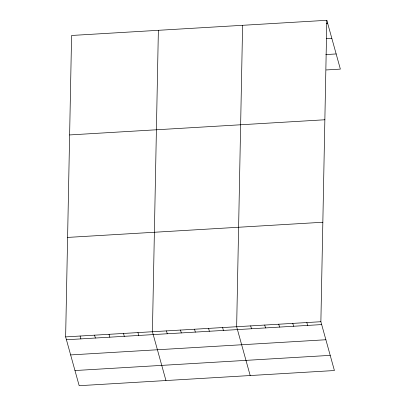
<?xml version="1.0" encoding="UTF-8"?>
<svg xmlns="http://www.w3.org/2000/svg" width="406" height="406" viewBox="0 0 406 406"><rect width="100%" height="100%" fill="white"/><g stroke="black" fill="none" stroke-linecap="round" stroke-linejoin="round"><path stroke-width="0.61" d="M326.825 20.3L320.877 321.719L334.412 370.531L79.175 385.7L65.635 336.889L71.588 35.469L326.825 20.3L340.365 69.111L326.328 69.944M158.37 30.313L152.417 331.732L165.952 380.544M242.6 25.304L236.647 326.723L250.182 375.535M326.404 23.243L327.622 23.172M326.333 38.656L331.829 38.331M325.785 54.566L336.158 53.952M69.624 134.939L324.861 119.77M67.599 237.419L322.841 222.249M65.635 336.889L320.877 321.719M66.432 339.756L321.674 324.587M70.639 354.92L325.876 339.751M74.968 370.541L330.21 355.367M306.84 322.552L307.631 325.424M292.797 323.384L293.594 326.257M278.76 324.221L279.556 327.089M264.722 325.054L265.519 327.926M250.685 325.891L251.481 328.758M222.61 327.561L223.407 330.428M208.572 328.393L209.364 331.266M194.53 329.225L195.327 332.098M180.492 330.063L181.289 332.93M166.455 330.895L167.252 333.768M137.954 332.59L138.75 335.463M123.49 333.448L124.287 336.32M109.026 334.311L109.823 337.178M94.562 335.168L95.359 338.041M80.099 336.031L80.895 338.898"/></g></svg>
